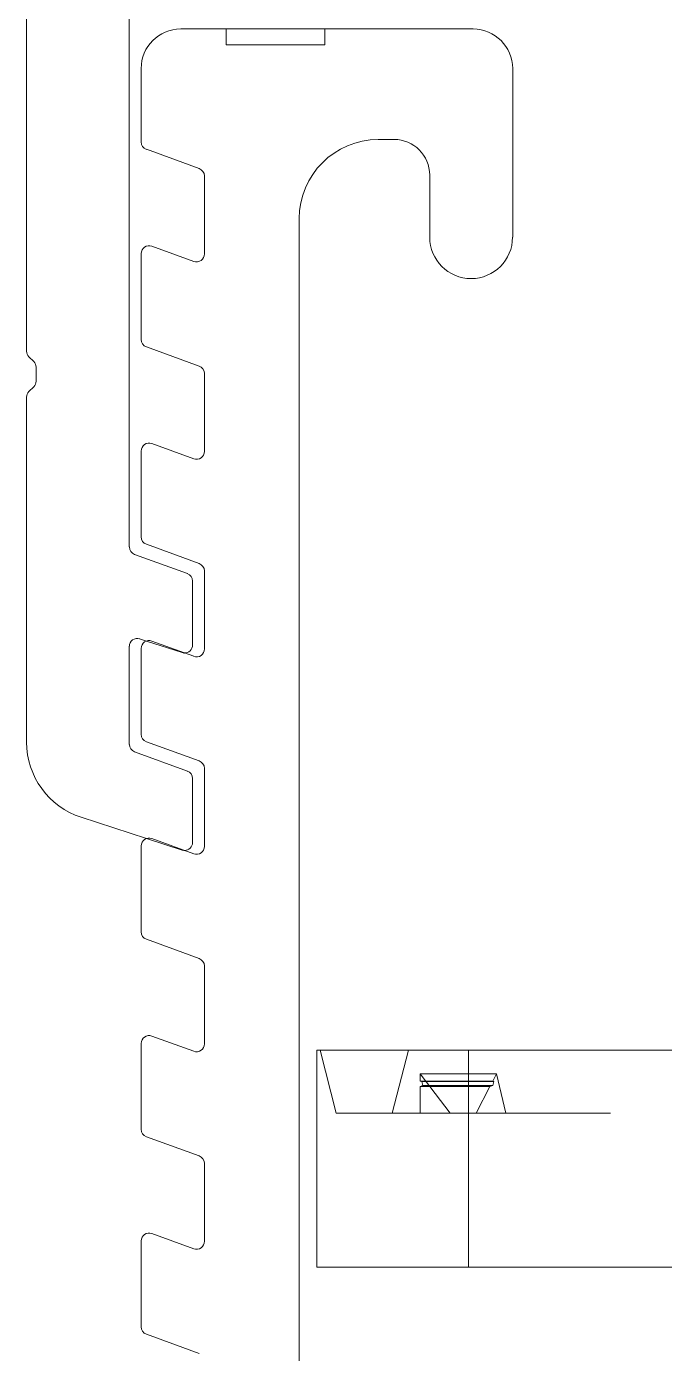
# Model space of a CAD drawing. Header units: millimetres. Extents: x 1522 to 2996, y -37 to 935.
# Drawn here: x 2542.02 to 2547.07, y 740.19 to 750.7 of the extents above; entities that cross this region are included whole.
import ezdxf

# ---------------------------------------------------------------- set-up
doc = ezdxf.new("R2010")
doc.units = ezdxf.units.MM
doc.linetypes.add('HIDDEN', pattern=[1.905, 1.27, -0.635])

# ---------------------------------------------------------------- blocks, each defined once
blk = doc.blocks.new('attachment and clamp x2')
at = {"color": 7, "linetype": 'Continuous', "lineweight": 15}
for p, q in [((1758.57, 202.856), (1758.57, 195.867)), ((1757.757, 197.418), (1757.757, 200.182)), ((1761.292, 199.97), (1758.977, 199.97)), ((1758.664, 199.657), (1758.664, 199.075)), ((1761.605, 198.321), (1761.605, 199.657)), ((1760.541, 199.094), (1760.666, 199.094)), ((1759.123, 198.864), (1758.705, 199.017)), ((1759.165, 198.188), (1759.165, 198.806)), ((1760.948, 198.813), (1760.948, 198.321)), ((1759.916, 184.884), (1759.916, 198.468)), ((1758.748, 198.25), (1759.081, 198.129)), ((1758.664, 198.191), (1758.664, 197.511)), ((1759.123, 197.3), (1758.705, 197.452)), ((1757.814, 197.336), (1757.775, 197.374)), ((1757.832, 197.18), (1757.832, 197.291)), ((1759.165, 196.624), (1759.165, 197.241)), ((1757.775, 197.098), (1757.814, 197.136)), ((1757.757, 194.321), (1757.757, 197.054)), ((1758.748, 196.686), (1759.081, 196.565)), ((1758.664, 196.627), (1758.664, 195.947)), ((1759.123, 195.736), (1758.705, 195.888)), ((1758.611, 195.808), (1759.03, 195.656)), ((1759.165, 195.059), (1759.165, 195.677)), ((1759.071, 195.597), (1759.071, 195.09)), ((1758.57, 195.08), (1758.57, 194.303)), ((1758.707, 195.122), (1758.652, 195.14)), ((1758.748, 195.122), (1759.081, 195.001)), ((1758.664, 195.063), (1758.664, 194.383)), ((1758.611, 194.244), (1759.03, 194.092)), ((1759.123, 194.172), (1758.705, 194.324)), ((1759.071, 194.033), (1759.071, 193.526)), ((1759.165, 193.495), (1759.165, 194.113)), ((1758.707, 193.558), (1758.189, 193.726)), ((1758.748, 193.557), (1759.081, 193.436)), ((1758.664, 193.499), (1758.664, 192.818)), ((1759.123, 192.607), (1758.705, 192.76)), ((1759.165, 191.931), (1759.165, 192.548)), ((1758.664, 191.934), (1758.664, 191.254)), ((1758.748, 191.993), (1759.081, 191.872)), ((1760.054, 191.881), (1760.054, 190.161)), ((1761.256, 191.881), (1760.054, 191.881)), ((1761.256, 191.881), (1761.256, 190.161)), ((1763.115, 191.881), (1761.256, 191.881)), ((1759.123, 191.043), (1758.705, 191.195)), ((1759.165, 190.367), (1759.165, 190.984)), ((1758.664, 190.37), (1758.664, 189.69)), ((1758.748, 190.429), (1759.081, 190.308)), ((1761.256, 190.161), (1760.054, 190.161)), ((1763.115, 190.161), (1761.256, 190.161)), ((1759.123, 189.479), (1758.705, 189.631))]:
    blk.add_line(p, q, dxfattribs=at)
at = {"color": 7, "linetype": 'HIDDEN', "lineweight": 0}
for p, q in [((1759.337, 199.97), (1759.337, 199.845)), ((1760.119, 199.845), (1760.119, 199.97)), ((1759.337, 199.845), (1759.728, 199.845)), ((1759.728, 199.845), (1760.119, 199.845)), ((1758.989, 195.03), (1758.707, 195.122)), ((1758.989, 193.466), (1758.707, 193.558)), ((1760.081, 191.881), (1760.209, 191.381)), ((1760.652, 191.381), (1760.781, 191.881)), ((1760.873, 191.694), (1761.477, 191.694)), ((1760.873, 191.694), (1761.109, 191.381)), ((1760.873, 191.636), (1760.873, 191.694)), ((1760.873, 191.636), (1761.447, 191.636)), ((1760.885, 191.632), (1760.873, 191.636)), ((1760.885, 191.632), (1761.456, 191.632)), ((1760.893, 191.6), (1760.885, 191.632)), ((1761.447, 191.636), (1761.477, 191.694)), ((1761.456, 191.632), (1761.447, 191.636)), ((1761.448, 191.6), (1761.456, 191.632)), ((1761.477, 191.694), (1761.551, 191.381)), ((1760.873, 191.592), (1760.893, 191.6)), ((1760.873, 191.592), (1761.424, 191.592)), ((1760.873, 191.381), (1760.873, 191.592)), ((1760.893, 191.6), (1761.448, 191.6)), ((1761.316, 191.381), (1761.424, 191.592)), ((1761.424, 191.592), (1761.448, 191.6)), ((1760.209, 191.381), (1760.873, 191.381)), ((1760.873, 191.381), (1761.109, 191.381)), ((1761.109, 191.381), (1762.938, 191.381))]:
    blk.add_line(p, q, dxfattribs=at)
at = {"color": 7, "linetype": 'HIDDEN', "lineweight": 0, "flags": 128}
for points in [[(1758.989, 195.03), (1759.003, 195.027), (1759.007, 195.027)], [(1758.989, 193.466), (1759.003, 193.463), (1759.007, 193.463)]]:
    blk.add_lwpolyline(points, dxfattribs=at)
at = {"color": 7, "linetype": 'Continuous', "lineweight": 15}
for centre, radius, start, end in [((1758.977, 199.657), 0.313, 90, 180), ((1761.292, 199.657), 0.313, 0, 90), ((1758.727, 199.075), 0.0626, 180, 250), ((1760.541, 198.468), 0.626, 90, 180), ((1760.666, 198.813), 0.282, 0, 90), ((1759.102, 198.806), 0.0626, 0, 70), ((1758.727, 198.191), 0.0626, 70, 180), ((1761.276, 198.321), 0.328, 180, 270), ((1761.276, 198.321), 0.328, 270, 0), ((1759.102, 198.188), 0.0626, 250, 0), ((1758.727, 197.511), 0.0626, 180, 250), ((1757.819, 197.418), 0.0626, 180, 225), ((1757.769, 197.291), 0.0626, 0, 45), ((1759.102, 197.241), 0.0626, 0, 70), ((1757.819, 197.054), 0.0626, 135, 180), ((1757.769, 197.18), 0.0626, 315, 0), ((1758.727, 196.627), 0.0626, 70, 180), ((1759.102, 196.624), 0.0626, 250, 0), ((1758.727, 195.947), 0.0626, 180, 250), ((1758.633, 195.867), 0.0626, 180, 250), ((1759.102, 195.677), 0.0626, 0, 70), ((1759.008, 195.597), 0.0626, 0, 70), ((1758.633, 195.08), 0.0626, 72, 180), ((1758.727, 195.063), 0.0626, 70, 180), ((1759.008, 195.09), 0.0626, 268.9929, 0), ((1759.102, 195.059), 0.0626, 250, 0), ((1758.727, 194.383), 0.0626, 180, 250), ((1758.383, 194.321), 0.626, 180, 252), ((1758.633, 194.303), 0.0626, 180, 250), ((1759.102, 194.113), 0.0626, 0, 70), ((1759.008, 194.033), 0.0626, 0, 70), ((1758.727, 193.499), 0.0626, 70, 180), ((1759.008, 193.526), 0.0626, 268.9929, 0), ((1759.102, 193.495), 0.0626, 250, 0), ((1758.727, 192.818), 0.0626, 180, 250), ((1759.102, 192.548), 0.0626, 0, 70), ((1758.727, 191.934), 0.0626, 70, 180), ((1759.102, 191.931), 0.0626, 250, 0), ((1758.727, 191.254), 0.0626, 180, 250), ((1759.102, 190.984), 0.0626, 0, 70), ((1758.727, 190.37), 0.0626, 70, 180), ((1759.102, 190.367), 0.0626, 250, 0), ((1758.727, 189.69), 0.0626, 180, 250)]:
    blk.add_arc(centre, radius, start, end, dxfattribs=at)

msp = doc.modelspace()

# ---------------------------------------------------------------- block references
msp.add_blockref('attachment and clamp x2', (784.268, 550.707))

doc.saveas('drawing.dxf')
